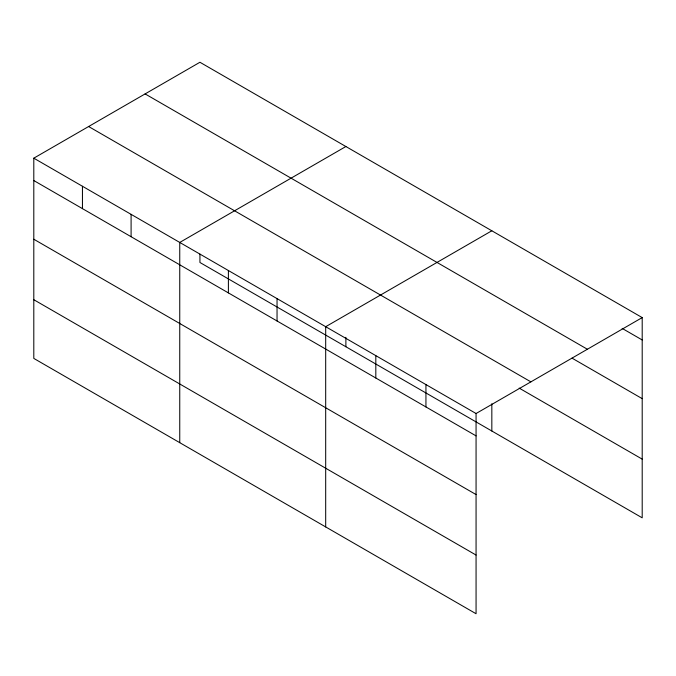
<?xml version="1.0" encoding="UTF-8"?>
<svg xmlns="http://www.w3.org/2000/svg" width="676" height="676" viewBox="0 0 676 676"><rect width="100%" height="100%" fill="white"/><g stroke="black" fill="none" stroke-linecap="round" stroke-linejoin="round"><path stroke-width="1.01" d="M33.8 158.176L476.065 413.518L476.065 613.74L33.8 358.407L33.8 158.176L199.935 62.26L642.2 317.593L642.2 517.824L199.935 262.482L199.935 254.1M345.884 146.523L179.748 242.439L179.748 442.662M491.832 230.778L325.688 326.702L325.688 526.925M476.065 413.518L642.2 317.593M622.148 328.392L642.2 339.96M145.112 93.913L587.376 349.247M572.031 358.145L642.2 398.654M88.624 126.522L530.888 381.864M519.168 388.1L642.2 459.131M33.8 180.543L476.065 435.885M33.8 239.236L476.065 494.578M33.8 299.713L476.065 555.047M491.832 403.758L491.832 431.009M425.939 384.576L425.939 406.944M375.814 355.635L375.814 378.011M345.884 337.316L345.884 346.746M277.042 298.615L277.042 320.982M228.395 270.527L228.395 292.894M131.093 214.351L131.093 236.718M82.447 186.263L82.447 208.631"/></g></svg>
